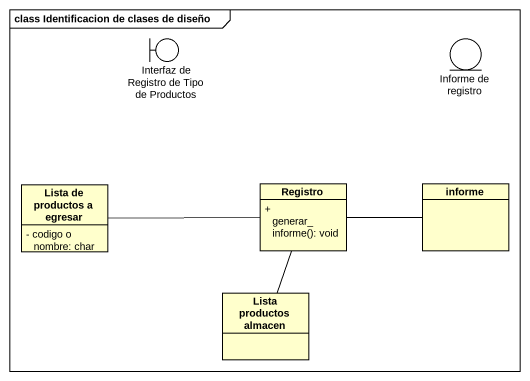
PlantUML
@startuml
mainframe class Identificacion de clases de diseño
allowmixing
hide circle
hide empty members
skinparam classAttributeIconSize 0
boundary "Interfaz de Registro de Tipo de Productos" as Interfaz_de_Registro_de
entity "Informe de registro" as Informe_de_registro
class "Lista de productos a egresar" as Lista_de_productos_a_egresar {
  - codigo o nombre: char
}
class Registro {
  + generar_informe(): void
}
class informe
class "Lista productos almacen" as Lista_productos_almacen
Lista_de_productos_a_egresar -right- Registro
Registro -right- informe
Registro -- Lista_productos_almacen
@enduml
